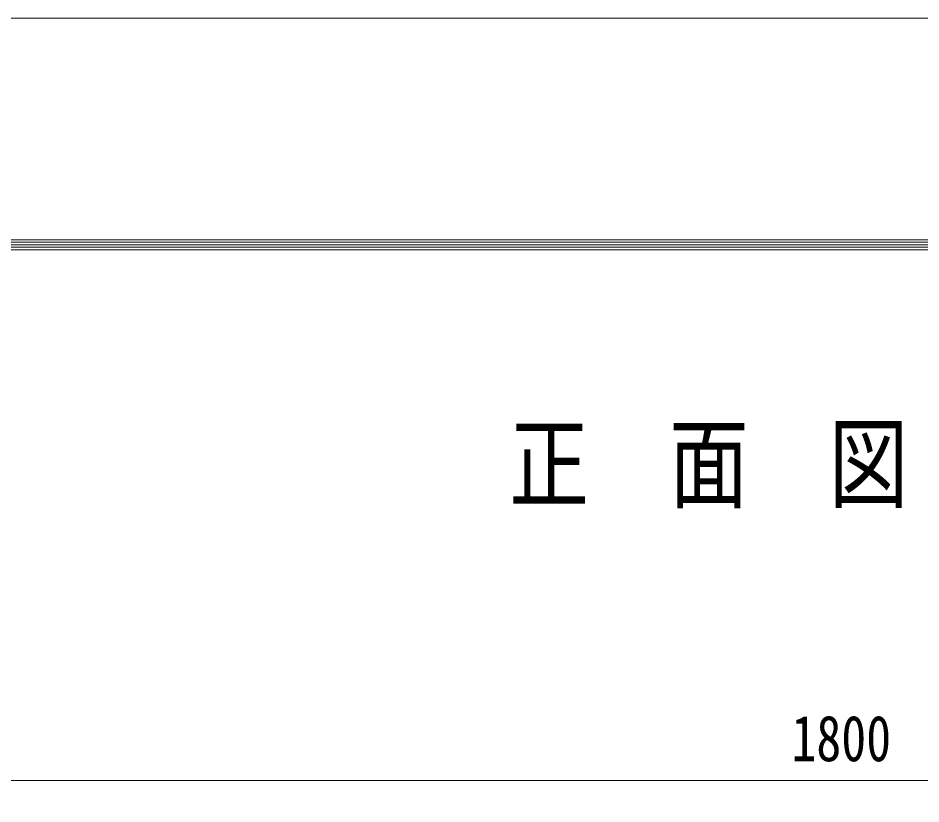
# Model space of a CAD drawing. Units: millimetres, scale not verified. Extents: x -4455 to 4455, y -3150 to 3150.
# Drawn here: x -3260 to -2311, y 2323 to 3150 of the extents above; entities that cross this region are included whole.
import ezdxf
from ezdxf.enums import TextEntityAlignment as Align

# ---------------------------------------------------------------- set-up
doc = ezdxf.new("R2010")
doc.units = ezdxf.units.MM
doc.header["$LTSCALE"] = 30
for name, color, linetype, lineweight in [('0-3_D-STR-DIM', 4, 'Continuous', 13), ('0-B_SUNPOU', 1, 'Continuous', 18), ('1-1_D-TTL', 7, 'Continuous', 9)]:
    doc.layers.add(name, color=color, linetype=linetype, lineweight=lineweight)
doc.layers.add('0-8_D-TTL-TXT', color=7, linetype='Continuous')
doc.styles.add('ＭＳ ゴシック', font='')
doc.styles.get('ＭＳ ゴシック').set_extended_font_data('MS Gothic')

# ---------------------------------------------------------------- blocks, each defined once
blk = doc.blocks.new('M1')
at = {"layer": '0-B_SUNPOU'}
blk.add_line((-7.5, 0), (-57.86, 0), dxfattribs=at)
for points in [[(0, 0), (-7.5, 0), (-7.44, 0.94)], [(0, 0), (-7.44, -0.94), (-7.5, 0)], [(0, 0), (-7.44, 0.94), (-7.26, 1.87)], [(0, 0), (-7.26, -1.87), (-7.44, -0.94)], [(0, 0), (-7.26, 1.87), (-6.97, 2.76)], [(0, 0), (-6.97, -2.76), (-7.26, -1.87)], [(0, 0), (-6.97, 2.76), (-6.57, 3.61)], [(0, 0), (-6.57, -3.61), (-6.97, -2.76)], [(0, 0), (-6.57, 3.61), (-6.07, 4.41)], [(0, 0), (-6.07, -4.41), (-6.57, -3.61)], [(0, 0), (-6.07, 4.41), (-5.47, 5.13)], [(0, 0), (-5.47, -5.13), (-6.07, -4.41)], [(0, 0), (-5.47, 5.13), (-4.78, 5.78)], [(0, 0), (-4.78, -5.78), (-5.47, -5.13)], [(0, 0), (-4.78, 5.78), (-4.02, 6.33)], [(0, 0), (-4.02, -6.33), (-4.78, -5.78)], [(0, 0), (-4.02, 6.33), (-3.19, 6.79)], [(0, 0), (-3.19, -6.79), (-4.02, -6.33)], [(0, 0), (-3.19, 6.79), (-2.32, 7.13)], [(0, 0), (-2.32, -7.13), (-3.19, -6.79)], [(0, 0), (-2.32, 7.13), (-1.41, 7.37)], [(0, 0), (-1.41, -7.37), (-2.32, -7.13)], [(0, 0), (-1.41, 7.37), (-0.47, 7.49)], [(0, 0), (-0.47, -7.49), (-1.41, -7.37)], [(0, 0), (-0.47, 7.49), (0.47, 7.49)], [(0, 0), (0.47, -7.49), (-0.47, -7.49)], [(0, 0), (0.47, 7.49), (1.41, 7.37)], [(0, 0), (1.41, 7.37), (2.32, 7.13)], [(0, 0), (2.32, 7.13), (3.19, 6.79)], [(0, 0), (3.19, 6.79), (4.02, 6.33)], [(0, 0), (4.02, 6.33), (4.78, 5.78)], [(0, 0), (4.78, 5.78), (5.47, 5.13)], [(0, 0), (5.47, 5.13), (6.07, 4.41)], [(0, 0), (6.07, 4.41), (6.57, 3.61)], [(0, 0), (6.57, 3.61), (6.97, 2.76)], [(0, 0), (6.97, 2.76), (7.26, 1.87)], [(0, 0), (7.26, 1.87), (7.44, 0.94)], [(0, 0), (7.44, 0.94), (7.5, 0)], [(0, 0), (1.41, -7.37), (0.47, -7.49)], [(0, 0), (2.32, -7.13), (1.41, -7.37)], [(0, 0), (3.19, -6.79), (2.32, -7.13)], [(0, 0), (4.02, -6.33), (3.19, -6.79)], [(0, 0), (4.78, -5.78), (4.02, -6.33)], [(0, 0), (5.47, -5.13), (4.78, -5.78)], [(0, 0), (6.07, -4.41), (5.47, -5.13)], [(0, 0), (6.57, -3.61), (6.07, -4.41)], [(0, 0), (6.97, -2.76), (6.57, -3.61)], [(0, 0), (7.26, -1.87), (6.97, -2.76)], [(0, 0), (7.44, -0.94), (7.26, -1.87)], [(0, 0), (7.5, 0), (7.44, -0.94)]]:
    blk.add_solid(points, dxfattribs=at)

msp = doc.modelspace()

# ---------------------------------------------------------------- linework, layer by layer
at = {"layer": '0-3_D-STR-DIM', "color": 1, "lineweight": 18}
msp.add_line((-3258.75, 2347.86), (-1527.75, 2347.86), dxfattribs=at)
at = {"layer": '1-1_D-TTL', "color": 2, "lineweight": 18}
msp.add_lwpolyline([(-4454.85, 3150.21), (4454.85, 3150.21), (4454.85, -3150.21), (-4454.85, -3150.21)], close=True, dxfattribs=at)
at = {"layer": '1-1_D-TTL'}
for points in [[(-4168.47, 2916.87), (4168.47, 2916.87), (4168.47, -2916.87), (-4168.47, -2916.87)], [(-4165.81, 2914.21), (4165.81, 2914.21), (4165.81, -2914.21), (-4165.81, -2914.21)], [(-4163.16, 2911.56), (4163.16, 2911.56), (4163.16, -2911.56), (-4163.16, -2911.56)], [(-4160.51, 2908.91), (4160.51, 2908.91), (4160.51, -2908.91), (-4160.51, -2908.91)], [(-4157.86, 2906.26), (4157.86, 2906.26), (4157.86, -2906.26), (-4157.86, -2906.26)]]:
    msp.add_lwpolyline(points, close=True, dxfattribs=at)

# ---------------------------------------------------------------- block references
at = {"layer": '0-3_D-STR-DIM', "xscale": 1.15, "yscale": 1.15, "rotation": 180}
msp.add_blockref('M1', (-3293.25, 2347.86), dxfattribs=at)

# ---------------------------------------------------------------- texts
at = {"layer": '0-3_D-STR-DIM', "color": 3, "style": 'ＭＳ ゴシック', "width": 0.8}
msp.add_text('1800', height=48.17, dxfattribs=at).set_placement((-2446.77, 2353.61), align=Align.BOTTOM_LEFT)
at = {"layer": '0-8_D-TTL-TXT', "style": 'ＭＳ ゴシック', "width": 0.8}
msp.add_text('正\u3000面\u3000図', height=76.98, dxfattribs=at).set_placement((-2743.69, 2619.63), align=Align.BOTTOM_LEFT)

doc.saveas('drawing.dxf')
